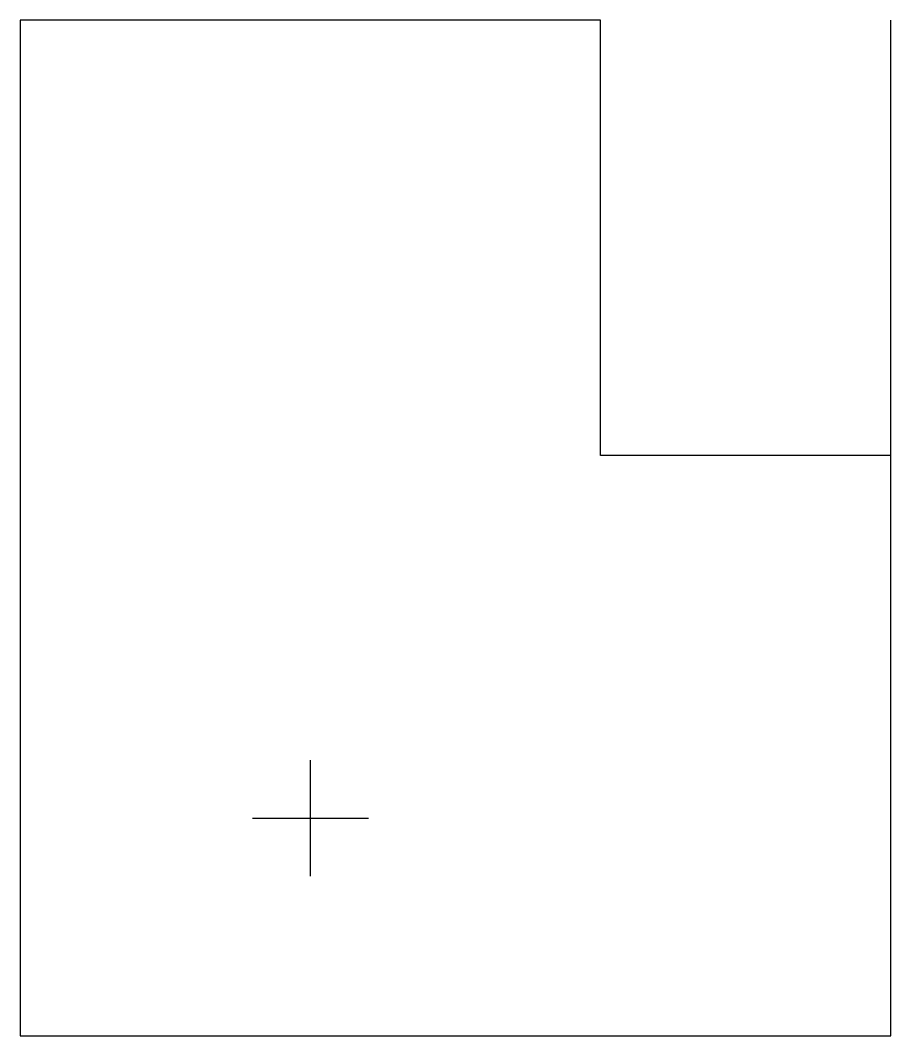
# Model space of a CAD drawing. Header units: metres. Extents: x 0 to 60, y 0 to 70.
import ezdxf

# ---------------------------------------------------------------- set-up
doc = ezdxf.new("R2010")
doc.units = ezdxf.units.M
for name, color, linetype in [('CENTER', 5, 'Continuous'), ('GUIDE', 3, 'Continuous'), ('OUTER', 7, 'Continuous')]:
    doc.layers.add(name, color=color, linetype=linetype)

msp = doc.modelspace()

# ---------------------------------------------------------------- linework, layer by layer
at = {"layer": 'CENTER'}
msp.add_line((60, 0), (60, 70), dxfattribs=at)
at = {"layer": 'GUIDE'}
for p, q in [((20, 11), (20, 19)), ((16, 15), (24, 15))]:
    msp.add_line(p, q, dxfattribs=at)
at = {"layer": 'OUTER'}
msp.add_lwpolyline([(0, 0), (60, 0), (60, 40), (40, 40), (40, 70), (0, 70), (0, 0)], dxfattribs=at)

doc.saveas('drawing.dxf')
